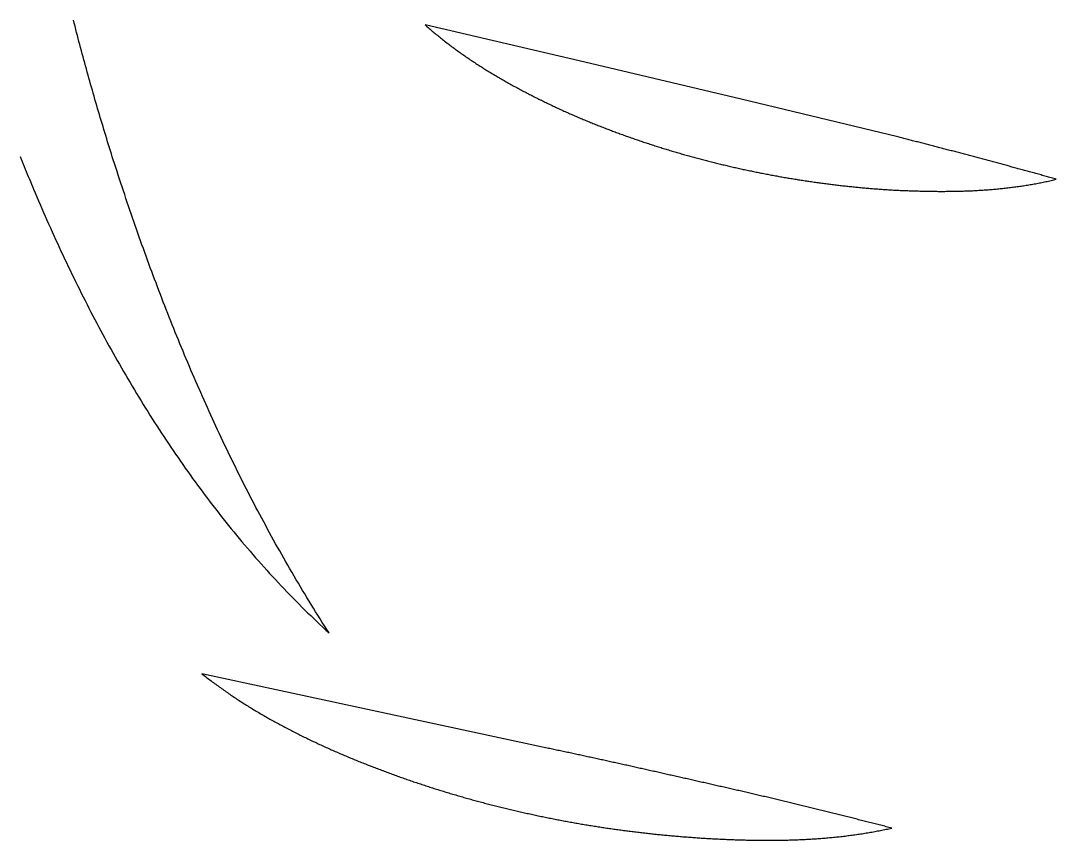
# Model space of a CAD drawing. Extents: x 5 to 105, y 2 to 136.
# Drawn here: x 40.83 to 47.09, y 33.46 to 38.41 of the extents above; entities that cross this region are included whole.
import ezdxf

# ---------------------------------------------------------------- set-up
doc = ezdxf.new("R2010")
doc.units = 0
doc.layers.get('0').update_dxf_attribs({"linetype": 'CONTINUOUS'})

msp = doc.modelspace()

# ---------------------------------------------------------------- linework, layer by layer
at = {"color": 7}
for points in [[(45.186, 37.9402), (44.2409, 38.1634), (43.2774, 38.3881)], [(46.1325, 37.7114), (45.186, 37.9402)], [(44.0141, 34.0186), (41.9287, 34.4673)]]:
    msp.add_lwpolyline(points, dxfattribs=at)
msp.add_lwpolyline([(42.8848, 33.9352), (42.8848, 33.9352)], close=True, dxfattribs=at)
for points in [[(41.393, 37.5735, 0), (41.3872, 37.5917, 0), (41.3815, 37.6099, 0), (41.3758, 37.6281, 0), (41.3701, 37.6463, 0), (41.3644, 37.6645, 0), (41.3588, 37.6827, 0), (41.3532, 37.7009, 0), (41.3476, 37.7192, 0), (41.342, 37.7374, 0), (41.3365, 37.7557, 0), (41.3309, 37.7739, 0), (41.3254, 37.7922, 0), (41.32, 37.8104, 0), (41.3145, 37.8287, 0), (41.3091, 37.847, 0), (41.3037, 37.8653, 0), (41.2983, 37.8836, 0), (41.2929, 37.9019, 0), (41.2876, 37.9202, 0), (41.2823, 37.9385, 0), (41.277, 37.9568, 0), (41.2718, 37.9751, 0), (41.2665, 37.9935, 0), (41.2613, 38.0118, 0), (41.2561, 38.0301, 0), (41.2509, 38.0485, 0), (41.2458, 38.0669, 0), (41.2407, 38.0852, 0), (41.2356, 38.1036, 0), (41.2305, 38.122, 0), (41.2254, 38.1403, 0), (41.2204, 38.1587, 0), (41.2154, 38.1771, 0), (41.2104, 38.1955, 0), (41.2054, 38.2139, 0), (41.2005, 38.2323, 0), (41.1956, 38.2508, 0), (41.1907, 38.2692, 0), (41.1858, 38.2876, 0), (41.1809, 38.306, 0), (41.1761, 38.3245, 0), (41.1713, 38.3429, 0), (41.1665, 38.3614, 0), (41.1617, 38.3798, 0), (41.157, 38.3983, 0), (41.1523, 38.4168, 0)], [(43.2774, 38.3881, 0), (43.2834, 38.3828, 0), (43.2895, 38.3775, 0), (43.2955, 38.3722, 0), (43.3016, 38.3669, 0), (43.3077, 38.3617, 0), (43.3138, 38.3565, 0), (43.3199, 38.3513, 0), (43.3261, 38.3461, 0), (43.3322, 38.3409, 0), (43.3384, 38.3358, 0), (43.3446, 38.3307, 0), (43.3508, 38.3256, 0), (43.357, 38.3205, 0), (43.3632, 38.3155, 0), (43.3695, 38.3104, 0), (43.3758, 38.3054, 0), (43.382, 38.3005, 0), (43.3883, 38.2955, 0), (43.3946, 38.2906, 0), (43.401, 38.2856, 0), (43.4073, 38.2807, 0), (43.4136, 38.2759, 0), (43.42, 38.271, 0), (43.4264, 38.2662, 0), (43.4328, 38.2613, 0), (43.4392, 38.2565, 0), (43.4456, 38.2518, 0), (43.452, 38.247, 0), (43.4585, 38.2423, 0), (43.4649, 38.2376, 0), (43.4714, 38.2329, 0), (43.4779, 38.2282, 0), (43.4844, 38.2235, 0), (43.4909, 38.2189, 0), (43.4974, 38.2143, 0), (43.5039, 38.2097, 0), (43.5105, 38.2051, 0), (43.5171, 38.2005, 0), (43.5236, 38.196, 0), (43.5302, 38.1914, 0), (43.5368, 38.1869, 0), (43.5434, 38.1824, 0), (43.55, 38.178, 0), (43.5567, 38.1735, 0), (43.5633, 38.1691, 0), (43.57, 38.1647, 0), (43.5766, 38.1603, 0), (43.5833, 38.1559, 0), (43.59, 38.1515, 0), (43.5967, 38.1472, 0), (43.6034, 38.1429, 0), (43.6101, 38.1386, 0), (43.6169, 38.1343, 0), (43.6236, 38.13, 0), (43.6304, 38.1257, 0), (43.6371, 38.1215, 0), (43.6439, 38.1173, 0), (43.6507, 38.1131, 0), (43.6575, 38.1089, 0), (43.6643, 38.1047, 0), (43.6711, 38.1006, 0), (43.6779, 38.0964, 0), (43.6848, 38.0923, 0), (43.6916, 38.0882, 0), (43.6985, 38.0841, 0), (43.7053, 38.08, 0), (43.7122, 38.076, 0), (43.7191, 38.0719, 0), (43.726, 38.0679, 0), (43.7329, 38.0639, 0), (43.7398, 38.0599, 0), (43.7467, 38.0559, 0), (43.7536, 38.052, 0), (43.7605, 38.048, 0), (43.7675, 38.0441, 0), (43.7744, 38.0402, 0), (43.7814, 38.0363, 0), (43.7884, 38.0324, 0), (43.7953, 38.0285, 0), (43.8023, 38.0247, 0), (43.8093, 38.0208, 0), (43.8163, 38.017, 0), (43.8233, 38.0132, 0), (43.8303, 38.0094, 0), (43.8373, 38.0056, 0), (43.8444, 38.0018, 0), (43.8514, 37.9981, 0), (43.8585, 37.9943, 0), (43.8655, 37.9906, 0), (43.8726, 37.9869, 0), (43.8796, 37.9832, 0), (43.8867, 37.9795, 0), (43.8938, 37.9758, 0), (43.9008, 37.9722, 0), (43.9079, 37.9685, 0), (43.915, 37.9649, 0), (43.9221, 37.9612, 0), (43.9292, 37.9576, 0), (43.9363, 37.954, 0), (43.9435, 37.9505, 0), (43.9506, 37.9469, 0), (43.9577, 37.9433, 0), (43.9649, 37.9398, 0), (43.972, 37.9362, 0), (43.9791, 37.9327, 0), (43.9863, 37.9292, 0), (43.9934, 37.9257, 0), (44.0006, 37.9222, 0), (44.0078, 37.9188, 0), (44.0149, 37.9153, 0), (44.0221, 37.9118, 0), (44.0293, 37.9084, 0), (44.0365, 37.905, 0), (44.0437, 37.9016, 0), (44.0509, 37.8981, 0), (44.0581, 37.8948, 0), (44.0653, 37.8914, 0), (44.0725, 37.888, 0), (44.0797, 37.8846, 0), (44.0869, 37.8813, 0), (44.0941, 37.8779, 0), (44.1013, 37.8746, 0), (44.1085, 37.8713, 0), (44.1158, 37.868, 0), (44.123, 37.8647, 0), (44.1302, 37.8614, 0), (44.1375, 37.8581, 0)], [(44.1375, 37.8581, 0), (44.1447, 37.8549, 0), (44.152, 37.8517, 0), (44.1593, 37.8485, 0), (44.1666, 37.8454, 0), (44.1739, 37.8422, 0), (44.1812, 37.839, 0), (44.1885, 37.8359, 0), (44.1958, 37.8328, 0), (44.2031, 37.8297, 0), (44.2104, 37.8266, 0), (44.2178, 37.8235, 0), (44.2251, 37.8204, 0), (44.2324, 37.8173, 0), (44.2398, 37.8143, 0), (44.2471, 37.8112, 0), (44.2545, 37.8082, 0), (44.2618, 37.8052, 0), (44.2692, 37.8022, 0), (44.2765, 37.7992, 0), (44.2839, 37.7962, 0), (44.2912, 37.7932, 0), (44.2986, 37.7902, 0), (44.306, 37.7873, 0), (44.3134, 37.7843, 0), (44.3207, 37.7814, 0), (44.3281, 37.7785, 0), (44.3355, 37.7756, 0), (44.3429, 37.7727, 0), (44.3503, 37.7698, 0), (44.3577, 37.7669, 0), (44.3651, 37.764, 0), (44.3725, 37.7612, 0), (44.3799, 37.7583, 0), (44.3874, 37.7555, 0), (44.3948, 37.7527, 0), (44.4022, 37.7499, 0), (44.4096, 37.7471, 0), (44.4171, 37.7443, 0), (44.4245, 37.7415, 0), (44.432, 37.7387, 0), (44.4394, 37.736, 0), (44.4468, 37.7332, 0), (44.4543, 37.7305, 0), (44.4617, 37.7278, 0), (44.4692, 37.7251, 0), (44.4767, 37.7224, 0), (44.4841, 37.7197, 0), (44.4916, 37.717, 0), (44.4991, 37.7144, 0), (44.5066, 37.7117, 0), (44.514, 37.7091, 0), (44.5215, 37.7064, 0), (44.529, 37.7038, 0), (44.5365, 37.7012, 0), (44.544, 37.6986, 0), (44.5515, 37.696, 0), (44.559, 37.6934, 0), (44.5665, 37.6909, 0), (44.574, 37.6883, 0), (44.5815, 37.6858, 0), (44.589, 37.6832, 0), (44.5965, 37.6807, 0), (44.6041, 37.6782, 0), (44.6116, 37.6757, 0), (44.6191, 37.6732, 0), (44.6267, 37.6708, 0), (44.6342, 37.6683, 0), (44.6417, 37.6658, 0), (44.6493, 37.6634, 0), (44.6568, 37.6609, 0), (44.6644, 37.6585, 0), (44.6719, 37.6561, 0), (44.6795, 37.6537, 0), (44.687, 37.6513, 0), (44.6946, 37.6489, 0), (44.7021, 37.6466, 0), (44.7097, 37.6442, 0), (44.7173, 37.6419, 0), (44.7248, 37.6395, 0), (44.7324, 37.6372, 0), (44.74, 37.6349, 0), (44.7476, 37.6326, 0), (44.7552, 37.6303, 0), (44.7628, 37.628, 0), (44.7703, 37.6257, 0), (44.7779, 37.6235, 0), (44.7855, 37.6212, 0), (44.7931, 37.619, 0), (44.8007, 37.6168, 0), (44.8083, 37.6146, 0), (44.8159, 37.6123, 0), (44.8235, 37.6102, 0), (44.8312, 37.608, 0), (44.8388, 37.6058, 0), (44.8464, 37.6036, 0), (44.854, 37.6015, 0), (44.8616, 37.5993, 0), (44.8693, 37.5972, 0), (44.8769, 37.5951, 0), (44.8845, 37.593, 0), (44.8921, 37.5909, 0), (44.8998, 37.5888, 0), (44.9074, 37.5867, 0), (44.9151, 37.5846, 0), (44.9227, 37.5826, 0), (44.9303, 37.5805, 0), (44.938, 37.5785, 0), (44.9456, 37.5765, 0), (44.9533, 37.5745, 0), (44.961, 37.5725, 0), (44.9686, 37.5705, 0), (44.9763, 37.5685, 0), (44.9839, 37.5665, 0), (44.9916, 37.5645, 0), (44.9993, 37.5626, 0), (45.0069, 37.5607, 0), (45.0146, 37.5587, 0), (45.0223, 37.5568, 0), (45.03, 37.5549, 0), (45.0376, 37.553, 0), (45.0453, 37.5511, 0), (45.053, 37.5492, 0), (45.0607, 37.5474, 0), (45.0684, 37.5455, 0), (45.0761, 37.5437, 0), (45.0837, 37.5418, 0), (45.0914, 37.54, 0)], [(47.0902, 37.4557, 0), (47.0825, 37.4579, 0), (47.0748, 37.46, 0), (47.0671, 37.4622, 0), (47.0594, 37.4643, 0), (47.0517, 37.4665, 0), (47.0441, 37.4686, 0), (47.0364, 37.4708, 0), (47.0287, 37.4729, 0), (47.021, 37.475, 0), (47.0134, 37.4772, 0), (47.0057, 37.4793, 0), (46.9981, 37.4814, 0), (46.9904, 37.4836, 0), (46.9828, 37.4857, 0), (46.9751, 37.4878, 0), (46.9675, 37.4899, 0), (46.9598, 37.492, 0), (46.9522, 37.4941, 0), (46.9446, 37.4963, 0), (46.9369, 37.4984, 0), (46.9293, 37.5005, 0), (46.9217, 37.5026, 0), (46.9141, 37.5047, 0), (46.9065, 37.5068, 0), (46.8988, 37.5089, 0), (46.8912, 37.5109, 0), (46.8836, 37.513, 0), (46.876, 37.5151, 0), (46.8684, 37.5172, 0), (46.8608, 37.5193, 0), (46.8532, 37.5214, 0), (46.8457, 37.5234, 0), (46.8381, 37.5255, 0), (46.8305, 37.5276, 0), (46.8229, 37.5297, 0), (46.8153, 37.5317, 0), (46.8078, 37.5338, 0), (46.8002, 37.5359, 0), (46.7926, 37.5379, 0), (46.785, 37.54, 0), (46.7775, 37.542, 0), (46.7699, 37.5441, 0), (46.7624, 37.5461, 0), (46.7548, 37.5482, 0), (46.7473, 37.5502, 0), (46.7397, 37.5523, 0), (46.7322, 37.5543, 0), (46.7246, 37.5563, 0), (46.7171, 37.5584, 0), (46.7095, 37.5604, 0), (46.702, 37.5624, 0), (46.6945, 37.5645, 0), (46.6869, 37.5665, 0), (46.6794, 37.5685, 0), (46.6719, 37.5705, 0), (46.6643, 37.5726, 0), (46.6568, 37.5746, 0), (46.6493, 37.5766, 0), (46.6418, 37.5786, 0), (46.6342, 37.5806, 0), (46.6267, 37.5826, 0), (46.6192, 37.5846, 0), (46.6117, 37.5867, 0), (46.6042, 37.5887, 0), (46.5967, 37.5907, 0), (46.5892, 37.5927, 0), (46.5816, 37.5947, 0), (46.5741, 37.5967, 0), (46.5666, 37.5986, 0), (46.5591, 37.6006, 0), (46.5516, 37.6026, 0), (46.5441, 37.6046, 0), (46.5366, 37.6066, 0), (46.5291, 37.6086, 0), (46.5216, 37.6106, 0), (46.5141, 37.6126, 0), (46.5066, 37.6145, 0), (46.4991, 37.6165, 0), (46.4917, 37.6185, 0), (46.4842, 37.6205, 0), (46.4767, 37.6224, 0), (46.4692, 37.6244, 0), (46.4617, 37.6264, 0), (46.4542, 37.6283, 0), (46.4467, 37.6303, 0), (46.4392, 37.6323, 0), (46.4317, 37.6342, 0), (46.4243, 37.6362, 0), (46.4168, 37.6381, 0), (46.4093, 37.6401, 0), (46.4018, 37.6421, 0), (46.3943, 37.644, 0), (46.3868, 37.646, 0), (46.3794, 37.6479, 0), (46.3719, 37.6499, 0), (46.3644, 37.6518, 0), (46.3569, 37.6537, 0), (46.3494, 37.6557, 0), (46.342, 37.6576, 0), (46.3345, 37.6596, 0), (46.327, 37.6615, 0), (46.3195, 37.6634, 0), (46.3121, 37.6654, 0), (46.3046, 37.6673, 0), (46.2971, 37.6693, 0), (46.2896, 37.6712, 0), (46.2821, 37.6731, 0), (46.2747, 37.675, 0), (46.2672, 37.677, 0), (46.2597, 37.6789, 0), (46.2522, 37.6808, 0), (46.2447, 37.6827, 0), (46.2373, 37.6847, 0), (46.2298, 37.6866, 0), (46.2223, 37.6885, 0), (46.2148, 37.6904, 0), (46.2073, 37.6923, 0), (46.1999, 37.6943, 0), (46.1924, 37.6962, 0), (46.1849, 37.6981, 0), (46.1774, 37.7, 0), (46.1699, 37.7019, 0), (46.1624, 37.7038, 0), (46.1549, 37.7057, 0), (46.1475, 37.7076, 0), (46.14, 37.7095, 0), (46.1325, 37.7114, 0)], [(40.8308, 37.593, 0), (40.8369, 37.5778, 0), (40.8429, 37.5627, 0), (40.849, 37.5476, 0), (40.8551, 37.5324, 0), (40.8612, 37.5173, 0), (40.8674, 37.5022, 0), (40.8735, 37.4871, 0), (40.8797, 37.472, 0), (40.8859, 37.457, 0), (40.8922, 37.4419, 0), (40.8984, 37.4268, 0), (40.9047, 37.4118, 0), (40.911, 37.3967, 0)], [(42.6965, 34.7141, 0), (42.6829, 34.7354, 0), (42.6693, 34.7567, 0), (42.6557, 34.7781, 0), (42.6423, 34.7995, 0), (42.6289, 34.8209, 0), (42.6155, 34.8423, 0), (42.6023, 34.8637, 0), (42.5891, 34.8852, 0), (42.5759, 34.9067, 0), (42.5628, 34.9282, 0), (42.5498, 34.9498, 0), (42.5368, 34.9713, 0), (42.5239, 34.9929, 0), (42.5111, 35.0145, 0), (42.4983, 35.0361, 0), (42.4856, 35.0578, 0), (42.4729, 35.0795, 0), (42.4603, 35.1012, 0), (42.4478, 35.1229, 0), (42.4353, 35.1446, 0), (42.4229, 35.1664, 0), (42.4105, 35.1882, 0), (42.3982, 35.21, 0), (42.3859, 35.2318, 0), (42.3738, 35.2536, 0), (42.3616, 35.2755, 0), (42.3495, 35.2974, 0), (42.3375, 35.3193, 0), (42.3256, 35.3412, 0), (42.3137, 35.3632, 0), (42.3018, 35.3851, 0), (42.29, 35.4071, 0), (42.2783, 35.4291, 0), (42.2666, 35.4512, 0), (42.255, 35.4732, 0), (42.2435, 35.4953, 0), (42.2319, 35.5174, 0), (42.2205, 35.5395, 0), (42.2091, 35.5616, 0), (42.1977, 35.5838, 0), (42.1865, 35.6059, 0), (42.1752, 35.6281, 0), (42.164, 35.6503, 0), (42.1529, 35.6726, 0), (42.1418, 35.6948, 0), (42.1308, 35.7171, 0), (42.1199, 35.7394, 0), (42.1089, 35.7617, 0), (42.0981, 35.784, 0), (42.0873, 35.8063, 0), (42.0765, 35.8287, 0), (42.0658, 35.851, 0), (42.0552, 35.8734, 0), (42.0445, 35.8959, 0), (42.034, 35.9183, 0), (42.0235, 35.9407, 0), (42.013, 35.9632, 0), (42.0026, 35.9857, 0), (41.9923, 36.0082, 0), (41.982, 36.0307, 0), (41.9717, 36.0532, 0), (41.9615, 36.0758, 0), (41.9514, 36.0983, 0), (41.9413, 36.1209, 0), (41.9312, 36.1435, 0), (41.9212, 36.1662, 0), (41.9113, 36.1888, 0), (41.9014, 36.2114, 0), (41.8915, 36.2341, 0), (41.8817, 36.2568, 0), (41.8719, 36.2795, 0), (41.8622, 36.3022, 0), (41.8525, 36.3249, 0), (41.8429, 36.3477, 0), (41.8333, 36.3705, 0), (41.8238, 36.3932, 0), (41.8143, 36.416, 0), (41.8049, 36.4389, 0), (41.7955, 36.4617, 0), (41.7861, 36.4845, 0), (41.7768, 36.5074, 0), (41.7675, 36.5303, 0), (41.7583, 36.5531, 0), (41.7491, 36.576, 0), (41.74, 36.599, 0), (41.7309, 36.6219, 0), (41.7219, 36.6448, 0), (41.7129, 36.6678, 0), (41.7039, 36.6908, 0), (41.695, 36.7138, 0), (41.6861, 36.7368, 0), (41.6773, 36.7598, 0), (41.6685, 36.7828, 0), (41.6598, 36.8059, 0), (41.6511, 36.8289, 0), (41.6424, 36.852, 0), (41.6338, 36.8751, 0), (41.6252, 36.8982, 0), (41.6167, 36.9213, 0), (41.6082, 36.9444, 0), (41.5997, 36.9676, 0), (41.5913, 36.9907, 0), (41.5829, 37.0139, 0), (41.5746, 37.0371, 0), (41.5663, 37.0603, 0), (41.558, 37.0835, 0), (41.5498, 37.1067, 0), (41.5416, 37.1299, 0), (41.5334, 37.1532, 0), (41.5253, 37.1764, 0), (41.5173, 37.1997, 0), (41.5092, 37.223, 0), (41.5012, 37.2463, 0), (41.4933, 37.2696, 0), (41.4853, 37.2929, 0), (41.4774, 37.3162, 0), (41.4696, 37.3395, 0), (41.4618, 37.3629, 0), (41.454, 37.3862, 0), (41.4463, 37.4096, 0), (41.4385, 37.433, 0), (41.4309, 37.4564, 0), (41.4232, 37.4798, 0), (41.4156, 37.5032, 0), (41.4081, 37.5266, 0), (41.4005, 37.5501, 0), (41.393, 37.5735, 0)], [(45.0914, 37.54, 0), (45.0991, 37.5382, 0), (45.1068, 37.5364, 0), (45.1145, 37.5346, 0), (45.1223, 37.5328, 0), (45.13, 37.5311, 0), (45.1377, 37.5293, 0), (45.1454, 37.5276, 0), (45.1531, 37.5258, 0), (45.1608, 37.5241, 0), (45.1685, 37.5224, 0), (45.1762, 37.5207, 0), (45.184, 37.519, 0), (45.1917, 37.5173, 0), (45.1994, 37.5156, 0), (45.2072, 37.5139, 0), (45.2149, 37.5123, 0), (45.2226, 37.5106, 0), (45.2303, 37.509, 0), (45.2381, 37.5074, 0), (45.2458, 37.5058, 0), (45.2536, 37.5041, 0), (45.2613, 37.5025, 0), (45.2691, 37.501, 0), (45.2768, 37.4994, 0), (45.2845, 37.4978, 0), (45.2923, 37.4962, 0), (45.3, 37.4947, 0), (45.3078, 37.4932, 0), (45.3156, 37.4916, 0), (45.3233, 37.4901, 0), (45.3311, 37.4886, 0), (45.3388, 37.4871, 0), (45.3466, 37.4856, 0), (45.3544, 37.4841, 0), (45.3621, 37.4827, 0), (45.3699, 37.4812, 0), (45.3777, 37.4798, 0), (45.3854, 37.4783, 0), (45.3932, 37.4769, 0), (45.401, 37.4755, 0), (45.4088, 37.4741, 0), (45.4166, 37.4727, 0), (45.4243, 37.4713, 0), (45.4321, 37.4699, 0), (45.4399, 37.4685, 0), (45.4477, 37.4672, 0), (45.4555, 37.4658, 0), (45.4633, 37.4645, 0), (45.4711, 37.4632, 0), (45.4789, 37.4619, 0), (45.4867, 37.4606, 0), (45.4945, 37.4593, 0), (45.5022, 37.458, 0), (45.5101, 37.4567, 0), (45.5179, 37.4554, 0), (45.5257, 37.4542, 0), (45.5335, 37.4529, 0), (45.5413, 37.4517, 0), (45.5491, 37.4505, 0), (45.5569, 37.4493, 0), (45.5647, 37.4481, 0), (45.5725, 37.4469, 0), (45.5803, 37.4457, 0), (45.5881, 37.4445, 0), (45.596, 37.4434, 0), (45.6038, 37.4422, 0), (45.6116, 37.4411, 0), (45.6194, 37.4399, 0), (45.6273, 37.4388, 0), (45.6351, 37.4377, 0), (45.6429, 37.4366, 0), (45.6507, 37.4355, 0), (45.6586, 37.4344, 0), (45.6664, 37.4334, 0), (45.6742, 37.4323, 0), (45.6821, 37.4313, 0), (45.6899, 37.4302, 0), (45.6977, 37.4292, 0), (45.7056, 37.4282, 0), (45.7134, 37.4272, 0), (45.7213, 37.4262, 0), (45.7291, 37.4252, 0), (45.737, 37.4242, 0), (45.7448, 37.4233, 0), (45.7527, 37.4223, 0), (45.7605, 37.4214, 0), (45.7684, 37.4204, 0), (45.7762, 37.4195, 0), (45.7841, 37.4186, 0), (45.7919, 37.4177, 0), (45.7998, 37.4168, 0), (45.8076, 37.4159, 0), (45.8155, 37.4151, 0), (45.8234, 37.4142, 0), (45.8312, 37.4133, 0), (45.8391, 37.4125, 0), (45.8469, 37.4117, 0), (45.8548, 37.4109, 0), (45.8627, 37.4101, 0), (45.8705, 37.4093, 0), (45.8784, 37.4085, 0), (45.8863, 37.4077, 0), (45.8942, 37.4069, 0), (45.902, 37.4062, 0), (45.9099, 37.4054, 0), (45.9178, 37.4047, 0), (45.9257, 37.404, 0), (45.9335, 37.4033, 0), (45.9414, 37.4026, 0), (45.9493, 37.4019, 0), (45.9572, 37.4012, 0), (45.9651, 37.4005, 0), (45.9729, 37.3999, 0), (45.9808, 37.3992, 0), (45.9887, 37.3986, 0), (45.9966, 37.398, 0), (46.0045, 37.3974, 0), (46.0124, 37.3968, 0), (46.0203, 37.3962, 0), (46.0282, 37.3956, 0), (46.0361, 37.395, 0), (46.0439, 37.3944, 0), (46.0518, 37.3939, 0), (46.0597, 37.3934, 0), (46.0676, 37.3928, 0), (46.0755, 37.3923, 0), (46.0834, 37.3918, 0)], [(46.0834, 37.3918, 0), (46.0913, 37.3914, 0), (46.0992, 37.391, 0), (46.1071, 37.3906, 0), (46.115, 37.3902, 0), (46.1229, 37.3898, 0), (46.1308, 37.3894, 0), (46.1387, 37.3891, 0), (46.1466, 37.3887, 0), (46.1545, 37.3884, 0), (46.1624, 37.388, 0), (46.1703, 37.3877, 0), (46.1782, 37.3874, 0), (46.1861, 37.3871, 0), (46.194, 37.3868, 0), (46.2019, 37.3865, 0), (46.2098, 37.3862, 0), (46.2178, 37.3859, 0), (46.2257, 37.3856, 0), (46.2336, 37.3854, 0), (46.2415, 37.3851, 0), (46.2495, 37.3849, 0), (46.2574, 37.3847, 0), (46.2653, 37.3844, 0), (46.2732, 37.3842, 0), (46.2812, 37.384, 0), (46.2891, 37.3839, 0), (46.297, 37.3837, 0), (46.305, 37.3835, 0), (46.3129, 37.3834, 0), (46.3209, 37.3832, 0), (46.3288, 37.3831, 0), (46.3367, 37.383, 0), (46.3447, 37.3829, 0), (46.3526, 37.3828, 0), (46.3606, 37.3828, 0), (46.3685, 37.3827, 0), (46.3765, 37.3826, 0), (46.3844, 37.3826, 0), (46.3924, 37.3826, 0), (46.4003, 37.3826, 0), (46.4083, 37.3826, 0), (46.4162, 37.3826, 0), (46.4242, 37.3827, 0), (46.4321, 37.3827, 0), (46.4401, 37.3828, 0), (46.448, 37.3829, 0), (46.456, 37.383, 0), (46.4639, 37.3831, 0), (46.4719, 37.3832, 0), (46.4798, 37.3833, 0), (46.4878, 37.3835, 0), (46.4958, 37.3837, 0), (46.5037, 37.3839, 0), (46.5117, 37.3841, 0), (46.5196, 37.3843, 0), (46.5276, 37.3845, 0), (46.5355, 37.3848, 0), (46.5435, 37.3851, 0), (46.5515, 37.3854, 0), (46.5594, 37.3857, 0), (46.5674, 37.386, 0), (46.5753, 37.3863, 0), (46.5833, 37.3867, 0), (46.5913, 37.3871, 0), (46.5992, 37.3875, 0), (46.6072, 37.3879, 0), (46.6151, 37.3883, 0), (46.6231, 37.3888, 0), (46.631, 37.3893, 0), (46.639, 37.3898, 0), (46.6469, 37.3903, 0), (46.6549, 37.3908, 0), (46.6629, 37.3914, 0), (46.6708, 37.3919, 0), (46.6788, 37.3925, 0), (46.6867, 37.3931, 0), (46.6947, 37.3938, 0), (46.7026, 37.3944, 0), (46.7106, 37.3951, 0), (46.7185, 37.3958, 0), (46.7265, 37.3965, 0), (46.7344, 37.3973, 0), (46.7423, 37.398, 0), (46.7503, 37.3988, 0), (46.7582, 37.3996, 0), (46.7662, 37.4004, 0), (46.7741, 37.4013, 0), (46.7821, 37.4022, 0), (46.79, 37.403, 0), (46.7979, 37.404, 0), (46.8059, 37.4049, 0), (46.8138, 37.4059, 0), (46.8217, 37.4069, 0), (46.8297, 37.4079, 0), (46.8376, 37.4089, 0), (46.8455, 37.41, 0), (46.8534, 37.411, 0), (46.8614, 37.4122, 0), (46.8693, 37.4133, 0), (46.8772, 37.4144, 0), (46.8851, 37.4156, 0), (46.893, 37.4168, 0), (46.901, 37.4181, 0), (46.9089, 37.4193, 0), (46.9168, 37.4206, 0), (46.9247, 37.4219, 0), (46.9326, 37.4233, 0), (46.9405, 37.4246, 0), (46.9484, 37.426, 0), (46.9563, 37.4274, 0), (46.9642, 37.4289, 0), (46.9721, 37.4303, 0), (46.98, 37.4318, 0), (46.9879, 37.4333, 0), (46.9958, 37.4349, 0), (47.0037, 37.4365, 0), (47.0115, 37.4381, 0), (47.0194, 37.4397, 0), (47.0273, 37.4414, 0), (47.0352, 37.4431, 0), (47.043, 37.4448, 0), (47.0509, 37.4465, 0), (47.0588, 37.4483, 0), (47.0666, 37.4501, 0), (47.0745, 37.4519, 0), (47.0824, 37.4538, 0), (47.0902, 37.4557, 0)], [(40.911, 37.3967, 0), (40.9209, 37.3732, 0), (40.9309, 37.3497, 0), (40.9409, 37.3261, 0), (40.951, 37.3027, 0), (40.9612, 37.2792, 0), (40.9714, 37.2557, 0), (40.9816, 37.2323, 0), (40.9919, 37.2088, 0), (41.0023, 37.1854, 0), (41.0128, 37.162, 0), (41.0233, 37.1387, 0), (41.0338, 37.1153, 0), (41.0444, 37.092, 0), (41.0551, 37.0687, 0), (41.0659, 37.0454, 0), (41.0767, 37.0221, 0), (41.0875, 36.9989, 0), (41.0985, 36.9757, 0), (41.1094, 36.9525, 0), (41.1205, 36.9293, 0), (41.1316, 36.9062, 0), (41.1428, 36.8831, 0), (41.154, 36.86, 0), (41.1653, 36.8369, 0), (41.1766, 36.8139, 0), (41.1881, 36.7909, 0), (41.1995, 36.7679, 0), (41.2111, 36.745, 0), (41.2227, 36.7221, 0), (41.2344, 36.6992, 0), (41.2461, 36.6764, 0), (41.2579, 36.6535, 0), (41.2697, 36.6308, 0), (41.2817, 36.608, 0), (41.2937, 36.5853, 0), (41.3057, 36.5626, 0), (41.3178, 36.54, 0), (41.33, 36.5173, 0), (41.3423, 36.4948, 0), (41.3546, 36.4722, 0), (41.3669, 36.4497, 0), (41.3794, 36.4273, 0), (41.3919, 36.4048, 0), (41.4045, 36.3824, 0), (41.4171, 36.3601, 0), (41.4298, 36.3378, 0), (41.4426, 36.3155, 0), (41.4554, 36.2933, 0), (41.4683, 36.2711, 0), (41.4813, 36.2489, 0), (41.4943, 36.2268, 0), (41.5075, 36.2048, 0), (41.5206, 36.1827, 0), (41.5339, 36.1608, 0), (41.5472, 36.1388, 0), (41.5606, 36.117, 0), (41.574, 36.0951, 0), (41.5875, 36.0733, 0), (41.6011, 36.0516, 0), (41.6148, 36.0299, 0), (41.6285, 36.0082, 0), (41.6423, 35.9866, 0), (41.6561, 35.9651, 0), (41.6701, 35.9436, 0), (41.6841, 35.9221, 0), (41.6981, 35.9008, 0), (41.7123, 35.8794, 0), (41.7265, 35.8581, 0), (41.7408, 35.8369, 0), (41.7551, 35.8157, 0), (41.7696, 35.7945, 0), (41.7841, 35.7735, 0), (41.7986, 35.7524, 0), (41.8133, 35.7315, 0), (41.828, 35.7105, 0), (41.8428, 35.6897, 0), (41.8576, 35.6689, 0), (41.8725, 35.6481, 0), (41.8875, 35.6275, 0), (41.9026, 35.6068, 0), (41.9178, 35.5863, 0), (41.933, 35.5658, 0), (41.9483, 35.5453, 0), (41.9636, 35.5249, 0), (41.9791, 35.5046, 0), (41.9946, 35.4843, 0), (42.0102, 35.4641, 0), (42.0258, 35.444, 0), (42.0416, 35.4239, 0), (42.0574, 35.4039, 0), (42.0733, 35.384, 0), (42.0892, 35.3641, 0), (42.1052, 35.3443, 0), (42.1214, 35.3246, 0), (42.1375, 35.3049, 0), (42.1538, 35.2853, 0), (42.1701, 35.2657, 0), (42.1866, 35.2463, 0), (42.203, 35.2269, 0), (42.2196, 35.2075, 0), (42.2363, 35.1883, 0), (42.253, 35.1691, 0), (42.2698, 35.1499, 0), (42.2866, 35.1309, 0), (42.3036, 35.1119, 0), (42.3206, 35.093, 0), (42.3377, 35.0742, 0), (42.3549, 35.0555, 0), (42.3722, 35.0368, 0), (42.3895, 35.0182, 0), (42.4069, 34.9996, 0), (42.4244, 34.9812, 0), (42.442, 34.9628, 0), (42.4597, 34.9445, 0), (42.4774, 34.9263, 0), (42.4952, 34.9082, 0), (42.5131, 34.8901, 0), (42.5311, 34.8722, 0), (42.5492, 34.8543, 0), (42.5673, 34.8364, 0), (42.5855, 34.8187, 0), (42.6038, 34.8011, 0), (42.6222, 34.7835, 0), (42.6406, 34.766, 0), (42.6592, 34.7486, 0), (42.6778, 34.7313, 0), (42.6965, 34.7141, 0)], [(41.9287, 34.4673, 0), (41.9355, 34.4619, 0), (41.9424, 34.4565, 0), (41.9493, 34.4512, 0), (41.9561, 34.4459, 0), (41.963, 34.4406, 0), (41.9699, 34.4353, 0), (41.9769, 34.43, 0), (41.9838, 34.4248, 0), (41.9907, 34.4196, 0), (41.9977, 34.4144, 0), (42.0047, 34.4092, 0), (42.0117, 34.4041, 0), (42.0187, 34.3989, 0), (42.0257, 34.3938, 0), (42.0327, 34.3888, 0), (42.0398, 34.3837, 0), (42.0468, 34.3787, 0), (42.0539, 34.3736, 0), (42.061, 34.3686, 0), (42.0681, 34.3637, 0), (42.0752, 34.3587, 0), (42.0824, 34.3538, 0), (42.0895, 34.3489, 0), (42.0967, 34.344, 0), (42.1038, 34.3391, 0), (42.111, 34.3343, 0), (42.1182, 34.3294, 0), (42.1254, 34.3246, 0), (42.1326, 34.3198, 0), (42.1398, 34.3151, 0), (42.1471, 34.3103, 0), (42.1543, 34.3056, 0), (42.1616, 34.3009, 0), (42.1689, 34.2962, 0), (42.1762, 34.2915, 0), (42.1835, 34.2869, 0), (42.1908, 34.2823, 0), (42.1981, 34.2777, 0), (42.2055, 34.2731, 0), (42.2128, 34.2685, 0), (42.2202, 34.264, 0), (42.2275, 34.2594, 0), (42.2349, 34.2549, 0), (42.2423, 34.2504, 0), (42.2497, 34.246, 0), (42.2571, 34.2415, 0), (42.2645, 34.2371, 0), (42.272, 34.2327, 0), (42.2794, 34.2283, 0), (42.2869, 34.2239, 0), (42.2944, 34.2195, 0), (42.3018, 34.2152, 0), (42.3093, 34.2108, 0), (42.3168, 34.2065, 0), (42.3243, 34.2023, 0), (42.3318, 34.198, 0), (42.3394, 34.1937, 0), (42.3469, 34.1895, 0), (42.3545, 34.1853, 0), (42.362, 34.1811, 0), (42.3696, 34.1769, 0), (42.3771, 34.1727, 0), (42.3847, 34.1686, 0), (42.3923, 34.1645, 0), (42.3999, 34.1604, 0), (42.4075, 34.1563, 0), (42.4152, 34.1522, 0), (42.4228, 34.1481, 0), (42.4304, 34.1441, 0), (42.4381, 34.14, 0), (42.4457, 34.136, 0), (42.4534, 34.132, 0), (42.461, 34.1281, 0), (42.4687, 34.1241, 0), (42.4764, 34.1202, 0), (42.4841, 34.1162, 0), (42.4918, 34.1123, 0), (42.4995, 34.1084, 0), (42.5072, 34.1045, 0), (42.515, 34.1007, 0), (42.5227, 34.0968, 0), (42.5304, 34.093, 0), (42.5382, 34.0892, 0), (42.5459, 34.0854, 0), (42.5537, 34.0816, 0), (42.5615, 34.0778, 0), (42.5692, 34.0741, 0), (42.577, 34.0703, 0), (42.5848, 34.0666, 0), (42.5926, 34.0629, 0), (42.6004, 34.0592, 0), (42.6082, 34.0555, 0), (42.616, 34.0518, 0), (42.6239, 34.0482, 0), (42.6317, 34.0445, 0), (42.6395, 34.0409, 0), (42.6474, 34.0373, 0), (42.6552, 34.0337, 0), (42.663, 34.0301, 0), (42.6709, 34.0266, 0), (42.6788, 34.023, 0), (42.6866, 34.0195, 0), (42.6945, 34.0159, 0), (42.7024, 34.0124, 0), (42.7103, 34.0089, 0), (42.7182, 34.0054, 0), (42.726, 34.002, 0), (42.7339, 33.9985, 0), (42.7418, 33.9951, 0), (42.7498, 33.9916, 0), (42.7577, 33.9882, 0), (42.7656, 33.9848, 0), (42.7735, 33.9814, 0), (42.7814, 33.978, 0), (42.7894, 33.9747, 0), (42.7973, 33.9713, 0), (42.8052, 33.968, 0), (42.8132, 33.9646, 0), (42.8211, 33.9613, 0), (42.8291, 33.958, 0), (42.837, 33.9547, 0), (42.845, 33.9514, 0), (42.8529, 33.9482, 0), (42.8609, 33.9449, 0), (42.8689, 33.9416, 0), (42.8768, 33.9384, 0), (42.8848, 33.9352, 0)], [(45.0499, 33.7892, 0), (45.0417, 33.7911, 0), (45.0335, 33.793, 0), (45.0253, 33.7948, 0), (45.0172, 33.7967, 0), (45.009, 33.7985, 0), (45.0008, 33.8004, 0), (44.9926, 33.8023, 0), (44.9845, 33.8041, 0), (44.9763, 33.806, 0), (44.9681, 33.8078, 0), (44.9599, 33.8097, 0), (44.9518, 33.8115, 0), (44.9436, 33.8134, 0), (44.9354, 33.8153, 0), (44.9273, 33.8171, 0), (44.9191, 33.819, 0), (44.9109, 33.8208, 0), (44.9028, 33.8227, 0), (44.8946, 33.8245, 0), (44.8864, 33.8264, 0), (44.8783, 33.8282, 0), (44.8701, 33.8301, 0), (44.8619, 33.8319, 0), (44.8538, 33.8338, 0), (44.8456, 33.8356, 0), (44.8374, 33.8375, 0), (44.8293, 33.8393, 0), (44.8211, 33.8412, 0), (44.813, 33.843, 0), (44.8048, 33.8449, 0), (44.7966, 33.8467, 0), (44.7885, 33.8486, 0), (44.7803, 33.8504, 0), (44.7721, 33.8522, 0), (44.764, 33.8541, 0), (44.7558, 33.8559, 0), (44.7477, 33.8578, 0), (44.7395, 33.8596, 0), (44.7314, 33.8615, 0), (44.7232, 33.8633, 0), (44.715, 33.8651, 0), (44.7069, 33.867, 0), (44.6987, 33.8688, 0), (44.6906, 33.8706, 0), (44.6824, 33.8725, 0), (44.6743, 33.8743, 0), (44.6661, 33.8761, 0), (44.6579, 33.878, 0), (44.6498, 33.8798, 0), (44.6416, 33.8816, 0), (44.6335, 33.8835, 0), (44.6253, 33.8853, 0), (44.6172, 33.8871, 0), (44.609, 33.8889, 0), (44.6009, 33.8908, 0), (44.5927, 33.8926, 0), (44.5846, 33.8944, 0), (44.5764, 33.8962, 0), (44.5683, 33.8981, 0), (44.5601, 33.8999, 0), (44.552, 33.9017, 0), (44.5438, 33.9035, 0), (44.5357, 33.9053, 0), (44.5275, 33.9071, 0), (44.5194, 33.909, 0), (44.5112, 33.9108, 0), (44.5031, 33.9126, 0), (44.4949, 33.9144, 0), (44.4868, 33.9162, 0), (44.4786, 33.918, 0), (44.4705, 33.9198, 0), (44.4623, 33.9216, 0), (44.4542, 33.9234, 0), (44.446, 33.9252, 0), (44.4379, 33.927, 0), (44.4297, 33.9288, 0), (44.4216, 33.9306, 0), (44.4134, 33.9324, 0), (44.4053, 33.9342, 0), (44.3971, 33.936, 0), (44.389, 33.9378, 0), (44.3808, 33.9396, 0), (44.3727, 33.9414, 0), (44.3645, 33.9432, 0), (44.3564, 33.945, 0), (44.3482, 33.9468, 0), (44.3401, 33.9485, 0), (44.3319, 33.9503, 0), (44.3238, 33.9521, 0), (44.3156, 33.9539, 0), (44.3075, 33.9557, 0), (44.2993, 33.9574, 0), (44.2912, 33.9592, 0), (44.283, 33.961, 0), (44.2749, 33.9628, 0), (44.2667, 33.9645, 0), (44.2586, 33.9663, 0), (44.2504, 33.9681, 0), (44.2423, 33.9698, 0), (44.2341, 33.9716, 0), (44.226, 33.9734, 0), (44.2178, 33.9751, 0), (44.2097, 33.9769, 0), (44.2015, 33.9787, 0), (44.1934, 33.9804, 0), (44.1852, 33.9822, 0), (44.1771, 33.9839, 0), (44.1689, 33.9857, 0), (44.1608, 33.9874, 0), (44.1526, 33.9892, 0), (44.1445, 33.9909, 0), (44.1363, 33.9927, 0), (44.1282, 33.9944, 0), (44.12, 33.9962, 0), (44.1119, 33.9979, 0), (44.1037, 33.9996, 0), (44.0956, 34.0014, 0), (44.0874, 34.0031, 0), (44.0793, 34.0048, 0), (44.0711, 34.0066, 0), (44.063, 34.0083, 0), (44.0548, 34.01, 0), (44.0467, 34.0118, 0), (44.0385, 34.0135, 0), (44.0304, 34.0152, 0), (44.0222, 34.0169, 0), (44.0141, 34.0186, 0)], [(42.8848, 33.9352, 0), (42.8928, 33.932, 0), (42.9008, 33.9288, 0), (42.9088, 33.9256, 0), (42.9168, 33.9224, 0), (42.9248, 33.9193, 0), (42.9328, 33.9161, 0), (42.9409, 33.913, 0), (42.9489, 33.9099, 0), (42.9569, 33.9067, 0), (42.9649, 33.9036, 0), (42.973, 33.9005, 0), (42.981, 33.8975, 0), (42.9891, 33.8944, 0), (42.9971, 33.8913, 0), (43.0052, 33.8883, 0), (43.0132, 33.8852, 0), (43.0213, 33.8822, 0), (43.0293, 33.8792, 0), (43.0374, 33.8762, 0), (43.0455, 33.8732, 0), (43.0535, 33.8702, 0), (43.0616, 33.8672, 0), (43.0697, 33.8643, 0), (43.0778, 33.8613, 0), (43.0859, 33.8584, 0), (43.094, 33.8554, 0), (43.1021, 33.8525, 0), (43.1102, 33.8496, 0), (43.1183, 33.8467, 0), (43.1264, 33.8438, 0), (43.1345, 33.841, 0), (43.1426, 33.8381, 0), (43.1507, 33.8353, 0), (43.1588, 33.8324, 0), (43.167, 33.8296, 0), (43.1751, 33.8268, 0), (43.1832, 33.824, 0), (43.1913, 33.8212, 0), (43.1995, 33.8184, 0), (43.2076, 33.8156, 0), (43.2158, 33.8128, 0), (43.2239, 33.8101, 0), (43.2321, 33.8074, 0), (43.2402, 33.8046, 0), (43.2484, 33.8019, 0), (43.2565, 33.7992, 0), (43.2647, 33.7965, 0), (43.2729, 33.7938, 0), (43.281, 33.7911, 0), (43.2892, 33.7885, 0), (43.2974, 33.7858, 0), (43.3056, 33.7832, 0), (43.3138, 33.7806, 0), (43.322, 33.7779, 0), (43.3301, 33.7753, 0), (43.3383, 33.7727, 0), (43.3465, 33.7702, 0), (43.3547, 33.7676, 0), (43.3629, 33.765, 0), (43.3711, 33.7625, 0), (43.3794, 33.7599, 0), (43.3876, 33.7574, 0), (43.3958, 33.7549, 0), (43.404, 33.7524, 0), (43.4122, 33.7499, 0), (43.4205, 33.7474, 0), (43.4287, 33.7449, 0), (43.4369, 33.7424, 0), (43.4451, 33.74, 0), (43.4534, 33.7376, 0), (43.4616, 33.7351, 0), (43.4699, 33.7327, 0), (43.4781, 33.7303, 0), (43.4864, 33.7279, 0), (43.4946, 33.7255, 0), (43.5029, 33.7231, 0), (43.5111, 33.7208, 0), (43.5194, 33.7184, 0), (43.5276, 33.7161, 0), (43.5359, 33.7138, 0), (43.5442, 33.7114, 0), (43.5525, 33.7091, 0), (43.5607, 33.7068, 0), (43.569, 33.7046, 0), (43.5773, 33.7023, 0), (43.5856, 33.7, 0), (43.5939, 33.6978, 0), (43.6021, 33.6955, 0), (43.6104, 33.6933, 0), (43.6187, 33.6911, 0), (43.627, 33.6889, 0), (43.6353, 33.6867, 0), (43.6436, 33.6845, 0), (43.6519, 33.6823, 0), (43.6602, 33.6801, 0), (43.6685, 33.678, 0), (43.6769, 33.6759, 0), (43.6852, 33.6737, 0), (43.6935, 33.6716, 0), (43.7018, 33.6695, 0), (43.7101, 33.6674, 0), (43.7185, 33.6653, 0), (43.7268, 33.6632, 0), (43.7351, 33.6612, 0), (43.7434, 33.6591, 0), (43.7518, 33.6571, 0), (43.7601, 33.6551, 0), (43.7685, 33.653, 0), (43.7768, 33.651, 0), (43.7851, 33.649, 0), (43.7935, 33.6471, 0), (43.8018, 33.6451, 0), (43.8102, 33.6431, 0), (43.8185, 33.6412, 0), (43.8269, 33.6392, 0), (43.8352, 33.6373, 0), (43.8436, 33.6354, 0), (43.852, 33.6335, 0), (43.8603, 33.6316, 0), (43.8687, 33.6297, 0), (43.8771, 33.6278, 0), (43.8854, 33.6259, 0), (43.8938, 33.6241, 0), (43.9022, 33.6223, 0), (43.9106, 33.6204, 0), (43.919, 33.6186, 0), (43.9273, 33.6168, 0)], [(46.0963, 33.5351, 0), (46.0879, 33.5373, 0), (46.0795, 33.5394, 0), (46.0711, 33.5416, 0), (46.0628, 33.5437, 0), (46.0544, 33.5458, 0), (46.046, 33.548, 0), (46.0377, 33.5501, 0), (46.0293, 33.5522, 0), (46.0209, 33.5544, 0), (46.0126, 33.5565, 0), (46.0042, 33.5586, 0), (45.9959, 33.5608, 0), (45.9876, 33.5629, 0), (45.9792, 33.565, 0), (45.9709, 33.5671, 0), (45.9625, 33.5692, 0), (45.9542, 33.5713, 0), (45.9459, 33.5734, 0), (45.9376, 33.5755, 0), (45.9293, 33.5776, 0), (45.9209, 33.5798, 0), (45.9126, 33.5819, 0), (45.9043, 33.584, 0), (45.896, 33.586, 0), (45.8877, 33.5881, 0), (45.8794, 33.5902, 0), (45.8711, 33.5923, 0), (45.8628, 33.5944, 0), (45.8545, 33.5965, 0), (45.8463, 33.5986, 0), (45.838, 33.6007, 0), (45.8297, 33.6027, 0), (45.8214, 33.6048, 0), (45.8131, 33.6069, 0), (45.8049, 33.6089, 0), (45.7966, 33.611, 0), (45.7883, 33.6131, 0), (45.7801, 33.6151, 0), (45.7718, 33.6172, 0), (45.7635, 33.6193, 0), (45.7553, 33.6213, 0), (45.747, 33.6234, 0), (45.7388, 33.6254, 0), (45.7305, 33.6275, 0), (45.7223, 33.6295, 0), (45.714, 33.6316, 0), (45.7058, 33.6336, 0), (45.6975, 33.6357, 0), (45.6893, 33.6377, 0), (45.6811, 33.6397, 0), (45.6728, 33.6418, 0), (45.6646, 33.6438, 0), (45.6564, 33.6458, 0), (45.6481, 33.6479, 0), (45.6399, 33.6499, 0), (45.6317, 33.6519, 0), (45.6235, 33.6539, 0), (45.6152, 33.6559, 0), (45.607, 33.658, 0), (45.5988, 33.66, 0), (45.5906, 33.662, 0), (45.5824, 33.664, 0), (45.5742, 33.666, 0), (45.5659, 33.668, 0), (45.5577, 33.67, 0), (45.5495, 33.672, 0), (45.5413, 33.674, 0), (45.5331, 33.676, 0), (45.5249, 33.678, 0), (45.5167, 33.68, 0), (45.5085, 33.682, 0), (45.5003, 33.6839, 0), (45.4921, 33.6859, 0), (45.4839, 33.6879, 0), (45.4757, 33.6899, 0), (45.4675, 33.6918, 0), (45.4593, 33.6938, 0), (45.4511, 33.6958, 0), (45.4429, 33.6978, 0), (45.4347, 33.6997, 0), (45.4265, 33.7017, 0), (45.4183, 33.7036, 0), (45.4102, 33.7056, 0), (45.402, 33.7076, 0), (45.3938, 33.7095, 0), (45.3856, 33.7115, 0), (45.3774, 33.7134, 0), (45.3692, 33.7153, 0), (45.361, 33.7173, 0), (45.3528, 33.7192, 0), (45.3447, 33.7212, 0), (45.3365, 33.7231, 0), (45.3283, 33.725, 0), (45.3201, 33.727, 0), (45.3119, 33.7289, 0), (45.3037, 33.7308, 0), (45.2955, 33.7327, 0), (45.2874, 33.7347, 0), (45.2792, 33.7366, 0), (45.271, 33.7385, 0), (45.2628, 33.7404, 0), (45.2546, 33.7423, 0), (45.2464, 33.7442, 0), (45.2382, 33.7461, 0), (45.2301, 33.748, 0), (45.2219, 33.7499, 0), (45.2137, 33.7518, 0), (45.2055, 33.7537, 0), (45.1973, 33.7556, 0), (45.1891, 33.7575, 0), (45.1809, 33.7594, 0), (45.1728, 33.7613, 0), (45.1646, 33.7632, 0), (45.1564, 33.765, 0), (45.1482, 33.7669, 0), (45.14, 33.7688, 0), (45.1318, 33.7707, 0), (45.1236, 33.7725, 0), (45.1154, 33.7744, 0), (45.1072, 33.7763, 0), (45.0991, 33.7781, 0), (45.0909, 33.78, 0), (45.0827, 33.7818, 0), (45.0745, 33.7837, 0), (45.0663, 33.7855, 0), (45.0581, 33.7874, 0), (45.0499, 33.7892, 0)], [(43.9273, 33.6168, 0), (43.9357, 33.615, 0), (43.9441, 33.6132, 0), (43.9525, 33.6114, 0), (43.9609, 33.6096, 0), (43.9693, 33.6078, 0), (43.9776, 33.6061, 0), (43.986, 33.6043, 0), (43.9944, 33.6026, 0), (44.0028, 33.6009, 0), (44.0112, 33.5992, 0), (44.0196, 33.5975, 0), (44.028, 33.5958, 0), (44.0364, 33.5941, 0), (44.0449, 33.5924, 0), (44.0533, 33.5907, 0), (44.0617, 33.5891, 0), (44.0701, 33.5875, 0), (44.0785, 33.5858, 0), (44.0869, 33.5842, 0), (44.0953, 33.5826, 0), (44.1038, 33.581, 0), (44.1122, 33.5794, 0), (44.1206, 33.5779, 0), (44.129, 33.5763, 0), (44.1375, 33.5747, 0), (44.1459, 33.5732, 0), (44.1543, 33.5717, 0), (44.1628, 33.5701, 0), (44.1712, 33.5686, 0), (44.1796, 33.5671, 0), (44.1881, 33.5657, 0), (44.1965, 33.5642, 0), (44.205, 33.5627, 0), (44.2134, 33.5613, 0), (44.2219, 33.5598, 0), (44.2303, 33.5584, 0), (44.2388, 33.557, 0), (44.2472, 33.5555, 0), (44.2557, 33.5541, 0), (44.2641, 33.5527, 0), (44.2726, 33.5514, 0), (44.2811, 33.55, 0), (44.2895, 33.5486, 0), (44.298, 33.5473, 0), (44.3064, 33.546, 0), (44.3149, 33.5446, 0), (44.3234, 33.5433, 0), (44.3318, 33.542, 0), (44.3403, 33.5407, 0), (44.3488, 33.5394, 0), (44.3573, 33.5381, 0), (44.3657, 33.5369, 0), (44.3742, 33.5356, 0), (44.3827, 33.5344, 0), (44.3912, 33.5331, 0), (44.3997, 33.5319, 0), (44.4082, 33.5307, 0), (44.4166, 33.5295, 0), (44.4251, 33.5283, 0), (44.4336, 33.5271, 0), (44.4421, 33.526, 0), (44.4506, 33.5248, 0), (44.4591, 33.5237, 0), (44.4676, 33.5225, 0), (44.4761, 33.5214, 0), (44.4846, 33.5203, 0), (44.4931, 33.5192, 0), (44.5016, 33.5181, 0), (44.5101, 33.517, 0), (44.5186, 33.5159, 0), (44.5271, 33.5148, 0), (44.5356, 33.5138, 0), (44.5441, 33.5127, 0), (44.5526, 33.5117, 0), (44.5611, 33.5107, 0), (44.5696, 33.5097, 0), (44.5782, 33.5087, 0), (44.5867, 33.5077, 0), (44.5952, 33.5067, 0), (44.6037, 33.5057, 0), (44.6122, 33.5048, 0), (44.6207, 33.5038, 0), (44.6293, 33.5029, 0), (44.6378, 33.5019, 0), (44.6463, 33.501, 0), (44.6548, 33.5001, 0), (44.6634, 33.4992, 0), (44.6719, 33.4983, 0), (44.6804, 33.4974, 0), (44.689, 33.4966, 0), (44.6975, 33.4957, 0), (44.706, 33.4948, 0), (44.7146, 33.494, 0), (44.7231, 33.4932, 0), (44.7316, 33.4924, 0), (44.7402, 33.4915, 0), (44.7487, 33.4907, 0), (44.7572, 33.49, 0), (44.7658, 33.4892, 0), (44.7743, 33.4884, 0), (44.7829, 33.4877, 0), (44.7914, 33.4869, 0), (44.7999, 33.4862, 0), (44.8085, 33.4854, 0), (44.817, 33.4847, 0), (44.8256, 33.484, 0), (44.8341, 33.4833, 0), (44.8427, 33.4826, 0), (44.8512, 33.4819, 0), (44.8598, 33.4813, 0), (44.8683, 33.4806, 0), (44.8769, 33.48, 0), (44.8854, 33.4793, 0), (44.894, 33.4787, 0), (44.9026, 33.4781, 0), (44.9111, 33.4775, 0), (44.9197, 33.4769, 0), (44.9282, 33.4763, 0), (44.9368, 33.4757, 0), (44.9454, 33.4751, 0), (44.9539, 33.4746, 0), (44.9625, 33.474, 0), (44.971, 33.4735, 0), (44.9796, 33.473, 0), (44.9882, 33.4724, 0), (44.9967, 33.4719, 0), (45.0053, 33.4714, 0)], [(45.0053, 33.4714, 0), (45.0138, 33.471, 0), (45.0224, 33.4705, 0), (45.0309, 33.4701, 0), (45.0395, 33.4697, 0), (45.048, 33.4693, 0), (45.0566, 33.4688, 0), (45.0652, 33.4684, 0), (45.0737, 33.4681, 0), (45.0823, 33.4677, 0), (45.0908, 33.4673, 0), (45.0994, 33.4669, 0), (45.108, 33.4666, 0), (45.1166, 33.4662, 0), (45.1251, 33.4659, 0), (45.1337, 33.4656, 0), (45.1423, 33.4653, 0), (45.1509, 33.465, 0), (45.1594, 33.4647, 0), (45.168, 33.4644, 0), (45.1766, 33.4641, 0), (45.1852, 33.4639, 0), (45.1938, 33.4636, 0), (45.2024, 33.4634, 0), (45.211, 33.4632, 0), (45.2195, 33.463, 0), (45.2281, 33.4628, 0), (45.2367, 33.4626, 0), (45.2453, 33.4624, 0), (45.2539, 33.4623, 0), (45.2625, 33.4621, 0), (45.2711, 33.462, 0), (45.2797, 33.4619, 0), (45.2883, 33.4618, 0), (45.2969, 33.4617, 0), (45.3055, 33.4616, 0), (45.3142, 33.4616, 0), (45.3228, 33.4615, 0), (45.3314, 33.4615, 0), (45.34, 33.4614, 0), (45.3486, 33.4614, 0), (45.3572, 33.4615, 0), (45.3658, 33.4615, 0), (45.3744, 33.4615, 0), (45.383, 33.4616, 0), (45.3916, 33.4616, 0), (45.4003, 33.4617, 0), (45.4089, 33.4618, 0), (45.4175, 33.4619, 0), (45.4261, 33.4621, 0), (45.4347, 33.4622, 0), (45.4433, 33.4624, 0), (45.452, 33.4626, 0), (45.4606, 33.4628, 0), (45.4692, 33.463, 0), (45.4778, 33.4632, 0), (45.4864, 33.4635, 0), (45.4951, 33.4637, 0), (45.5037, 33.464, 0), (45.5123, 33.4643, 0), (45.5209, 33.4646, 0), (45.5295, 33.465, 0), (45.5382, 33.4653, 0), (45.5468, 33.4657, 0), (45.5554, 33.4661, 0), (45.564, 33.4665, 0), (45.5726, 33.4669, 0), (45.5812, 33.4674, 0), (45.5899, 33.4679, 0), (45.5985, 33.4683, 0), (45.6071, 33.4689, 0), (45.6157, 33.4694, 0), (45.6243, 33.4699, 0), (45.6329, 33.4705, 0), (45.6416, 33.4711, 0), (45.6502, 33.4717, 0), (45.6588, 33.4723, 0), (45.6674, 33.473, 0), (45.676, 33.4736, 0), (45.6846, 33.4743, 0), (45.6932, 33.475, 0), (45.7019, 33.4758, 0), (45.7105, 33.4765, 0), (45.7191, 33.4773, 0), (45.7277, 33.4781, 0), (45.7363, 33.4789, 0), (45.7449, 33.4797, 0), (45.7535, 33.4806, 0), (45.7621, 33.4815, 0), (45.7707, 33.4824, 0), (45.7793, 33.4833, 0), (45.7879, 33.4843, 0), (45.7965, 33.4853, 0), (45.8051, 33.4862, 0), (45.8137, 33.4873, 0), (45.8223, 33.4883, 0), (45.8309, 33.4894, 0), (45.8395, 33.4905, 0), (45.8481, 33.4916, 0), (45.8567, 33.4927, 0), (45.8652, 33.4939, 0), (45.8738, 33.4951, 0), (45.8824, 33.4963, 0), (45.891, 33.4975, 0), (45.8996, 33.4988, 0), (45.9081, 33.5001, 0), (45.9167, 33.5014, 0), (45.9253, 33.5028, 0), (45.9339, 33.5041, 0), (45.9424, 33.5055, 0), (45.951, 33.5069, 0), (45.9596, 33.5084, 0), (45.9681, 33.5098, 0), (45.9767, 33.5113, 0), (45.9853, 33.5129, 0), (45.9938, 33.5144, 0), (46.0024, 33.516, 0), (46.0109, 33.5176, 0), (46.0195, 33.5192, 0), (46.028, 33.5209, 0), (46.0366, 33.5226, 0), (46.0451, 33.5243, 0), (46.0536, 33.526, 0), (46.0622, 33.5278, 0), (46.0707, 33.5296, 0), (46.0792, 33.5314, 0), (46.0878, 33.5333, 0), (46.0963, 33.5351, 0)]]:
    msp.add_polyline3d(points, dxfattribs=at)

doc.saveas('drawing.dxf')
